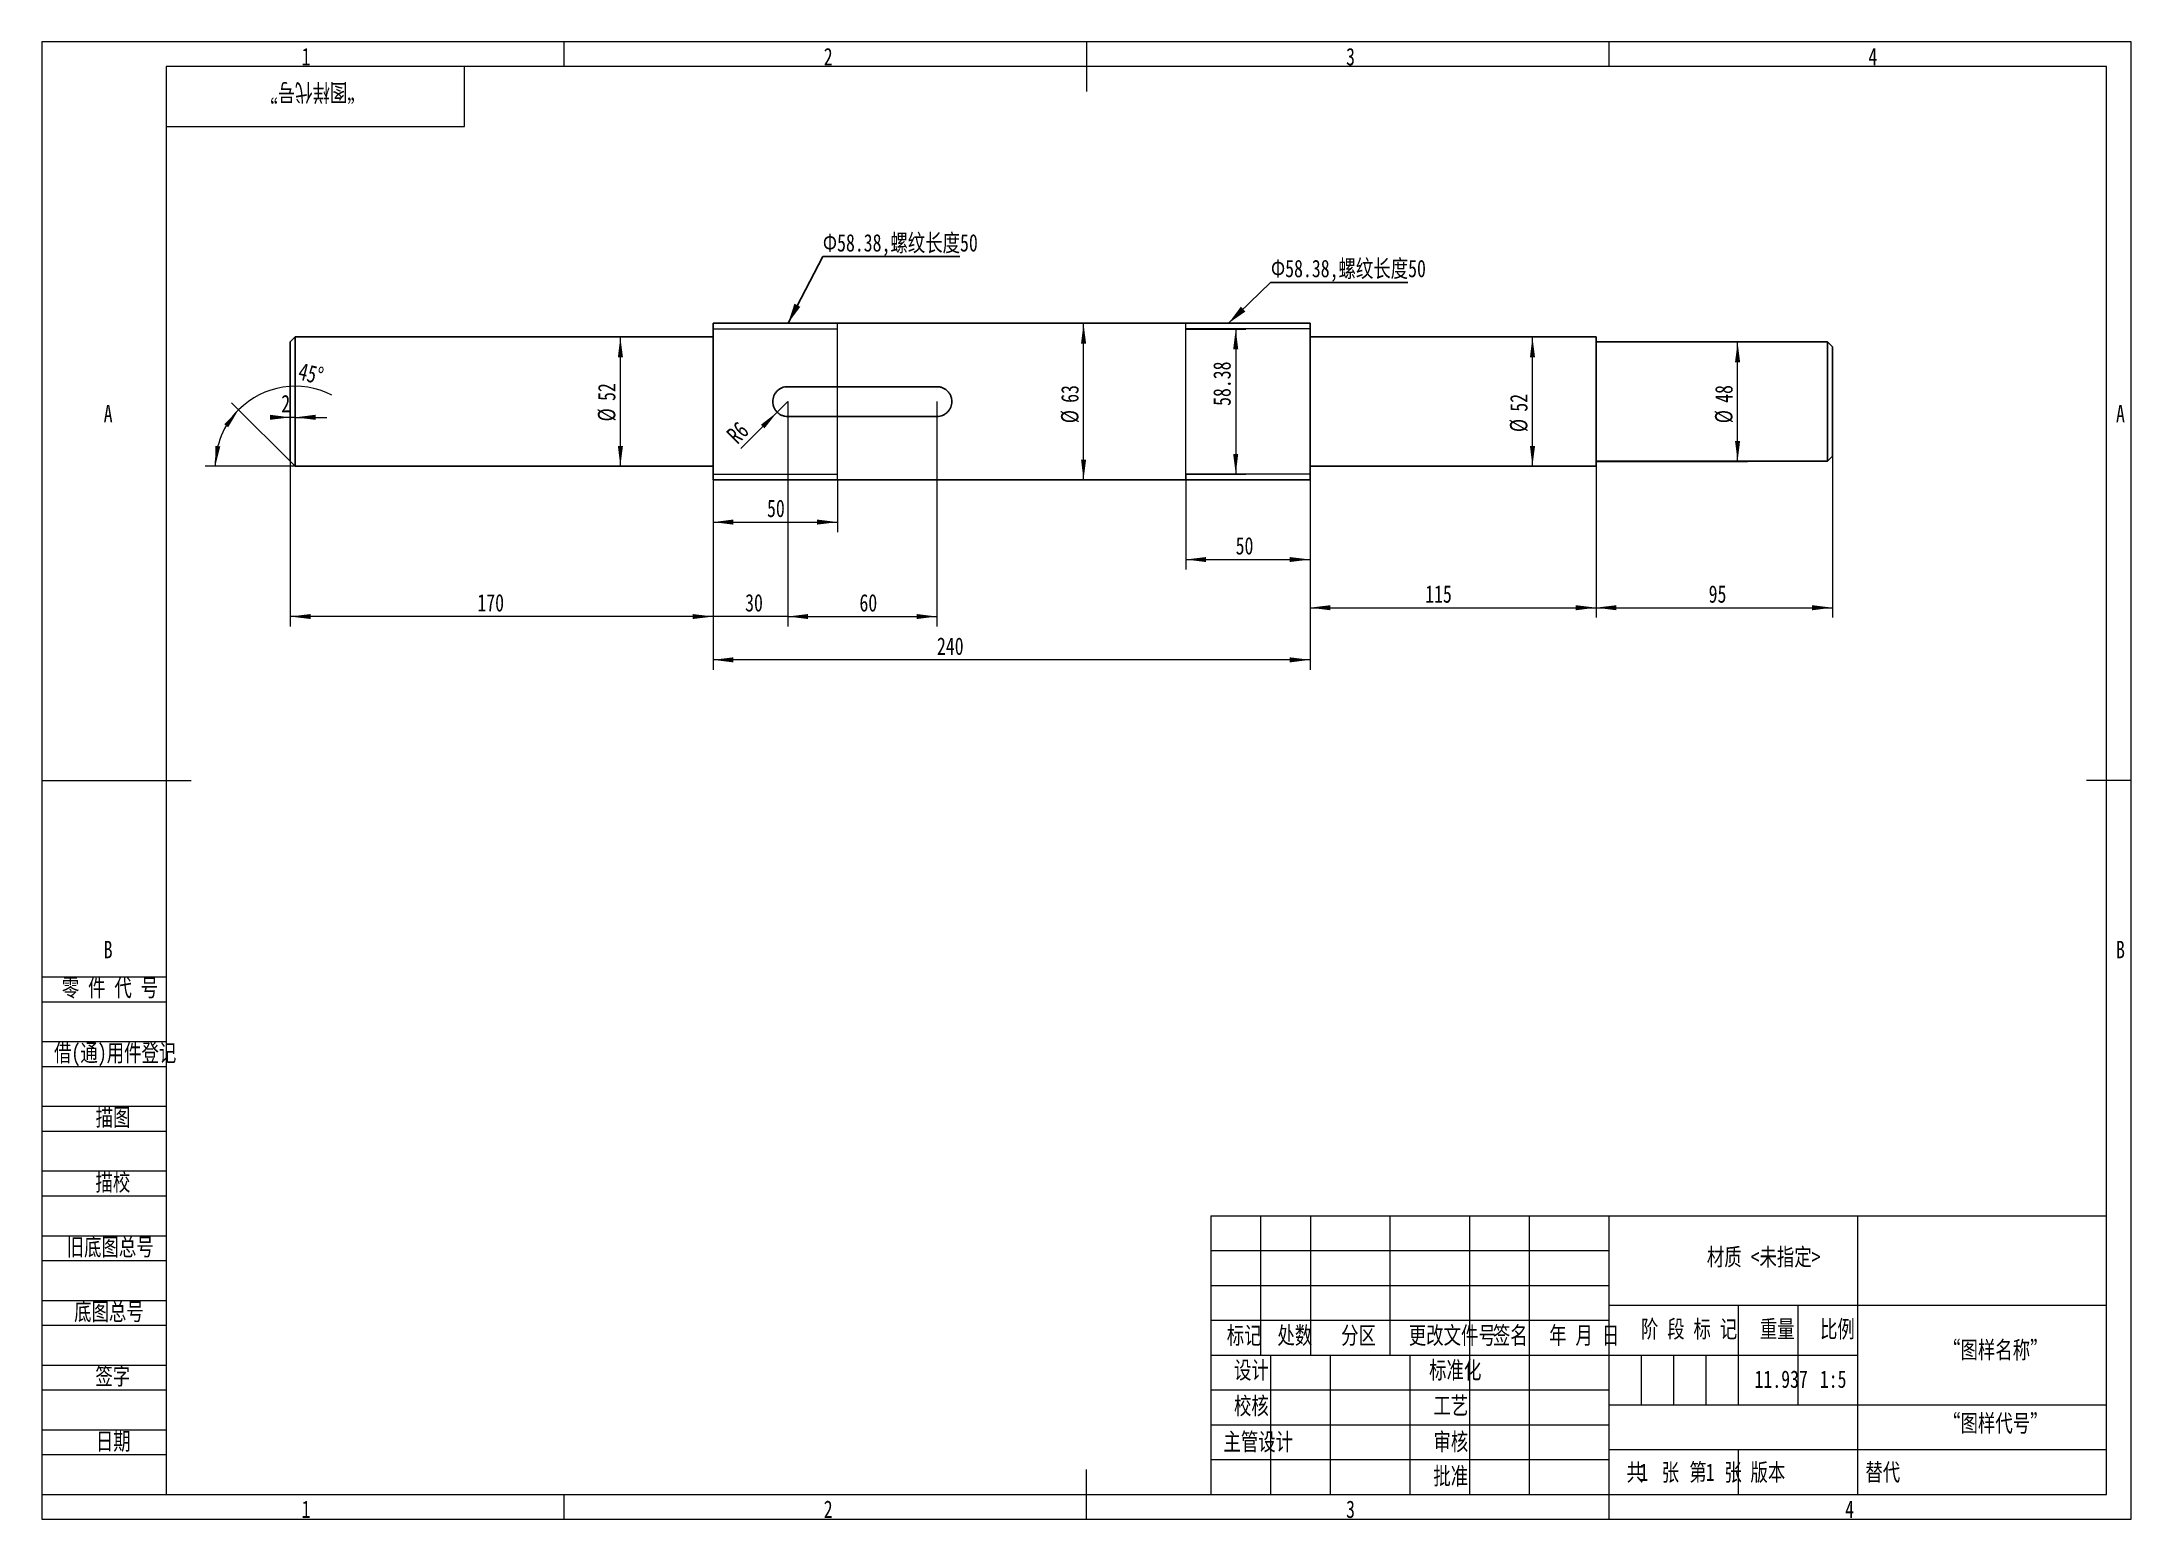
# Model space of a CAD drawing. Header units: millimetres. Extents: x 0 to 2100, y 0 to 1485.
import ezdxf

# ---------------------------------------------------------------- set-up
doc = ezdxf.new("R2010")
doc.units = ezdxf.units.MM
doc.header["$LTSCALE"] = 5
doc.layers.add('1轮廓实线层', color=7, linetype='Continuous')
doc.styles.add('SLDTEXTSTYLE0', font='HYSWLONGFANGSONG.TTF')
doc.styles.add('SLDTEXTSTYLE1', font='HYSWLONGFANGSONG.TTF', dxfattribs={"bigfont": 'bigfont'})
doc.styles.add('SLDTEXTSTYLE2', font='长仿宋体', dxfattribs={"bigfont": 'bigfont'})
doc.styles.get("Standard").update_dxf_attribs({"font": 'HYSWLONGFANGSONG.TTF'})
doc.dimstyles.new('SLDDIMSTYLE0', dxfattribs={"dimtxt": 17.5, "dimasz": 20.4, "dimexe": 0, "dimexo": 0.0625, "dimgap": 4.375, "dimtad": 2, "dimlfac": 0.4, "dimrnd": 1e-09, "dimzin": 12, "dimdsep": 46, "dimtxsty": 'SLDTEXTSTYLE0', "dimsah": 1, "dimcen": 0.09, "dimadec": 0, "dimazin": 3, "dimtfac": 1, "dimtofl": 0, "dimtmove": 0, "dimatfit": 3, "dimfxl": 0, "dimfrac": 2, "dimtolj": 1, "dimtzin": 12, "dimarcsym": 0})
doc.dimstyles.new('SLDDIMSTYLE1', dxfattribs={"dimtxt": 17.5, "dimasz": 20.4, "dimexe": 0, "dimexo": 0.0625, "dimgap": 4.375, "dimtad": 2, "dimlfac": 0.4, "dimrnd": 1e-09, "dimzin": 12, "dimdsep": 46, "dimtxsty": 'SLDTEXTSTYLE0', "dimsah": 1, "dimcen": 0.09, "dimadec": 0, "dimazin": 3, "dimtfac": 1, "dimtmove": 0, "dimatfit": 0, "dimfxl": 0, "dimfrac": 2, "dimtolj": 1, "dimtzin": 12, "dimarcsym": 0})
doc.dimstyles.new('SLDDIMSTYLE2', dxfattribs={"dimtxt": 17.5, "dimasz": 20.4, "dimexe": 0, "dimexo": 0.0625, "dimgap": 4.375, "dimtad": 2, "dimdec": 4, "dimlfac": 2, "dimzin": 12, "dimdsep": 46, "dimtxsty": 'SLDTEXTSTYLE0', "dimsah": 1, "dimcen": 0.09, "dimazin": 3, "dimtfac": 1, "dimtofl": 0, "dimtmove": 0, "dimatfit": 3, "dimfxl": 0, "dimfrac": 2, "dimtolj": 1, "dimtzin": 12, "dimarcsym": 0})
doc.dimstyles.new('SLDDIMSTYLE3', dxfattribs={"dimtxt": 17.5, "dimasz": 20.4, "dimexe": 0, "dimexo": 0.0625, "dimgap": 4.375, "dimtad": 2, "dimlfac": 0.4, "dimrnd": 1e-09, "dimzin": 12, "dimdsep": 46, "dimtxsty": 'SLDTEXTSTYLE0', "dimsah": 1, "dimcen": 0, "dimadec": 0, "dimazin": 3, "dimtfac": 1, "dimtofl": 0, "dimtmove": 0, "dimatfit": 3, "dimfxl": 0, "dimfrac": 2, "dimtolj": 1, "dimtzin": 12, "dimarcsym": 0})
doc.dimstyles.new('SLDDIMSTYLE4', dxfattribs={"dimtxt": 0, "dimasz": 20.4, "dimexe": 0, "dimexo": 0.0625, "dimgap": 0, "dimtad": 0, "dimtih": 1, "dimtoh": 1, "dimdec": 0, "dimrnd": 1e-09, "dimzin": 0, "dimdsep": 46, "dimtxsty": 'Standard', "dimsah": 1, "dimcen": 0.09, "dimadec": 0, "dimazin": 0, "dimtfac": 20.4, "dimtdec": 0, "dimtofl": 0, "dimtmove": 0, "dimatfit": 3, "dimfxl": 0, "dimfrac": 2, "dimtolj": 1, "dimtzin": 0, "dimarcsym": 0})

# ---------------------------------------------------------------- blocks, each defined once
blk = doc.blocks.new('_D')
at = {"color": 7, "linetype": 'Continuous', "lineweight": 0, "true_color": 0xffffff}
for p, q in [((1274.7, 1202.1), (1037, 1202.1)), ((1047, 1044.6), (1047, 1202.1)), ((1274.7, 1044.6), (1037, 1044.6))]:
    blk.add_line(p, q, dxfattribs=at)
for points in [[(1047, 1202.1), (1044.5, 1181.7), (1049.6, 1181.7)], [(1047, 1044.6), (1049.6, 1065), (1044.5, 1065)]]:
    blk.add_solid(points, dxfattribs=at)
at = {"color": 7, "linetype": 'Continuous', "lineweight": 0, "true_color": 0xffffff, "char_height": 17.5, "attachment_point": 1, "rotation": 90, "style": 'SLDTEXTSTYLE0'}
for s, insert in [('63', (1024.5, 1122.1, -0.3)), ('%%c', (1024.4, 1101.6, -0.3))]:
    blk.add_mtext(s, dxfattribs=dict(at, insert=insert))
blk = doc.blocks.new('_D_1')
at = {"color": 7, "linetype": 'Continuous', "lineweight": 0, "true_color": 0xffffff}
for p, q in [((674.7, 1044.6), (674.7, 992.2)), ((799.7, 1044.6), (799.7, 992.2)), ((674.7, 1002.2), (799.7, 1002.2))]:
    blk.add_line(p, q, dxfattribs=at)
for points in [[(674.7, 1002.2), (695.1, 999.7), (695.1, 1004.8)], [(799.7, 1002.2), (779.3, 1004.8), (779.3, 999.7)]]:
    blk.add_solid(points, dxfattribs=at)
at = {"color": 7, "linetype": 'Continuous', "lineweight": 0, "true_color": 0xffffff, "insert": (728.9, 1024.8, 0.2), "char_height": 17.5, "attachment_point": 1, "style": 'SLDTEXTSTYLE0'}
blk.add_mtext('50', dxfattribs=at)
blk = doc.blocks.new('_D_2')
at = {"color": 7, "linetype": 'Continuous', "lineweight": 0, "true_color": 0xffffff}
for p, q in [((674.7, 1123.3), (674.7, 853.8)), ((1274.7, 1123.3), (1274.7, 853.8)), ((1274.7, 863.8), (674.7, 863.8))]:
    blk.add_line(p, q, dxfattribs=at)
for points in [[(674.7, 863.8), (695.1, 861.2), (695.1, 866.3)], [(1274.7, 863.8), (1254.3, 866.3), (1254.3, 861.2)]]:
    blk.add_solid(points, dxfattribs=at)
at = {"color": 7, "linetype": 'Continuous', "lineweight": 0, "true_color": 0xffffff, "insert": (899.7, 886.3, 78.5), "char_height": 17.5, "attachment_point": 1, "style": 'SLDTEXTSTYLE0'}
blk.add_mtext('240', dxfattribs=at)
blk = doc.blocks.new('_D_3')
at = {"color": 7, "linetype": 'Continuous', "lineweight": 0, "true_color": 0xffffff}
for p, q in [((674.7, 1188.3), (571.5, 1188.3)), ((581.5, 1058.3), (581.5, 1188.3)), ((674.7, 1058.3), (571.5, 1058.3))]:
    blk.add_line(p, q, dxfattribs=at)
for points in [[(581.5, 1188.3), (579, 1167.9), (584.1, 1167.9)], [(581.5, 1058.3), (584.1, 1078.7), (579, 1078.7)]]:
    blk.add_solid(points, dxfattribs=at)
at = {"color": 7, "linetype": 'Continuous', "lineweight": 0, "true_color": 0xffffff, "char_height": 17.5, "attachment_point": 1, "rotation": 90, "style": 'SLDTEXTSTYLE0'}
for s, insert in [('52', (559, 1124, -0.3)), ('%%c', (558.9, 1103.4, -0.3))]:
    blk.add_mtext(s, dxfattribs=dict(at, insert=insert))
blk = doc.blocks.new('_D_4')
at = {"color": 7, "linetype": 'Continuous', "lineweight": 0, "true_color": 0xffffff}
for p, q in [((249.7, 1123.3), (249.7, 897.3)), ((674.7, 1123.3), (674.7, 897.3)), ((674.7, 907.3), (249.7, 907.3))]:
    blk.add_line(p, q, dxfattribs=at)
for points in [[(249.7, 907.3), (270.1, 904.8), (270.1, 909.8)], [(674.7, 907.3), (654.3, 909.8), (654.3, 904.8)]]:
    blk.add_solid(points, dxfattribs=at)
at = {"color": 7, "linetype": 'Continuous', "lineweight": 0, "true_color": 0xffffff, "insert": (437.8, 929.9, 64.7), "char_height": 17.5, "attachment_point": 1, "style": 'SLDTEXTSTYLE0'}
blk.add_mtext('170', dxfattribs=at)
blk = doc.blocks.new('_D_5')
at = {"color": 7, "linetype": 'Continuous', "lineweight": 0, "true_color": 0xffffff}
for p, q in [((1274.7, 1188.3), (1508.2, 1188.3)), ((1498.2, 1058.3), (1498.2, 1188.3)), ((1274.7, 1058.3), (1508.2, 1058.3))]:
    blk.add_line(p, q, dxfattribs=at)
for points in [[(1498.2, 1188.3), (1495.7, 1167.9), (1500.8, 1167.9)], [(1498.2, 1058.3), (1500.8, 1078.7), (1495.7, 1078.7)]]:
    blk.add_solid(points, dxfattribs=at)
at = {"color": 7, "linetype": 'Continuous', "lineweight": 0, "true_color": 0xffffff, "char_height": 17.5, "attachment_point": 1, "rotation": 90, "style": 'SLDTEXTSTYLE0'}
for s, insert in [('52', (1475.7, 1113.2, -0.3)), ('%%c', (1475.6, 1092.7, -0.3))]:
    blk.add_mtext(s, dxfattribs=dict(at, insert=insert))
blk = doc.blocks.new('_D_6')
at = {"color": 7, "linetype": 'Continuous', "lineweight": 0, "true_color": 0xffffff}
for p, q in [((1274.7, 1123.3), (1274.7, 906.2)), ((1562.2, 1123.3), (1562.2, 906.2)), ((1274.7, 916.2), (1562.2, 916.2))]:
    blk.add_line(p, q, dxfattribs=at)
for points in [[(1274.7, 916.2), (1295.1, 913.6), (1295.1, 918.7)], [(1562.2, 916.2), (1541.8, 918.7), (1541.8, 913.6)]]:
    blk.add_solid(points, dxfattribs=at)
at = {"color": 7, "linetype": 'Continuous', "lineweight": 0, "true_color": 0xffffff, "insert": (1390.4, 938.7, -64.8), "char_height": 17.5, "attachment_point": 1, "style": 'SLDTEXTSTYLE0'}
blk.add_mtext('115', dxfattribs=at)
blk = doc.blocks.new('_D_7')
at = {"color": 7, "linetype": 'Continuous', "lineweight": 0, "true_color": 0xffffff}
for p, q in [((1562.2, 1183.3), (1714.4, 1183.3)), ((1704.4, 1063.3), (1704.4, 1183.3)), ((1562.2, 1063.3), (1714.4, 1063.3))]:
    blk.add_line(p, q, dxfattribs=at)
for points in [[(1704.4, 1183.3), (1701.8, 1162.9), (1706.9, 1162.9)], [(1704.4, 1063.3), (1706.9, 1083.7), (1701.8, 1083.7)]]:
    blk.add_solid(points, dxfattribs=at)
at = {"color": 7, "linetype": 'Continuous', "lineweight": 0, "true_color": 0xffffff, "char_height": 17.5, "attachment_point": 1, "rotation": 90, "style": 'SLDTEXTSTYLE0'}
for s, insert in [('48', (1681.8, 1122.1, -0.3)), ('%%c', (1681.7, 1101.6, -0.3))]:
    blk.add_mtext(s, dxfattribs=dict(at, insert=insert))
blk = doc.blocks.new('_D_8')
at = {"color": 7, "linetype": 'Continuous', "lineweight": 0, "true_color": 0xffffff}
for p, q in [((1562.2, 1123.3), (1562.2, 906.2)), ((1799.7, 1123.3), (1799.7, 906.2)), ((1562.2, 916.2), (1799.7, 916.2))]:
    blk.add_line(p, q, dxfattribs=at)
for points in [[(1562.2, 916.2), (1582.6, 913.6), (1582.6, 918.7)], [(1799.7, 916.2), (1779.3, 918.7), (1779.3, 913.6)]]:
    blk.add_solid(points, dxfattribs=at)
at = {"color": 7, "linetype": 'Continuous', "lineweight": 0, "true_color": 0xffffff, "insert": (1675.3, 938.7, -59.8), "char_height": 17.5, "attachment_point": 1, "style": 'SLDTEXTSTYLE0'}
blk.add_mtext('95', dxfattribs=at)
blk = doc.blocks.new('_D_9')
at = {"color": 7, "linetype": 'Continuous', "lineweight": 0, "true_color": 0xffffff}
for p, q in [((249.7, 1123.3), (249.7, 1097.5)), ((254.7, 1123.3), (254.7, 1097.5)), ((249.7, 1107.5), (240.7, 1107.5)), ((254.7, 1107.5), (249.7, 1107.5)), ((254.7, 1107.5), (286.4, 1107.5))]:
    blk.add_line(p, q, dxfattribs=at)
for points in [[(249.7, 1107.5), (229.3, 1110.1), (229.3, 1105)], [(254.7, 1107.5), (275.1, 1105), (275.1, 1110.1)]]:
    blk.add_solid(points, dxfattribs=at)
at = {"color": 7, "linetype": 'Continuous', "lineweight": 0, "true_color": 0xffffff, "insert": (240.7, 1130.1, -65.3), "char_height": 17.5, "attachment_point": 1, "style": 'SLDTEXTSTYLE0'}
blk.add_mtext('2', dxfattribs=at)
blk = doc.blocks.new('_D_10')
at = {"color": 7, "linetype": 'Continuous', "lineweight": 0, "true_color": 0xffffff}
for q in [(190.8, 1122.2), (164.3, 1058.3)]:
    blk.add_line((254.7, 1058.3), q, dxfattribs=at)
for start, end in [(62.6752, 135), (135, 180)]:
    blk.add_arc((254.7, 1058.3), 80.4, start, end, dxfattribs=at)
for points in [[(197.8, 1115.2), (183.3, 1100.6), (187.3, 1097.5)], [(174.3, 1058.3), (179.4, 1078.3), (174.3, 1078.9)]]:
    blk.add_solid(points, dxfattribs=at)
at = {"color": 7, "linetype": 'Continuous', "lineweight": 0, "true_color": 0xffffff, "insert": (260.8, 1162.9, 0.2), "char_height": 17.5, "attachment_point": 1, "rotation": 346.0809, "style": 'SLDTEXTSTYLE0'}
blk.add_mtext('45°', dxfattribs=at)
blk = doc.blocks.new('_D_11')
at = {"color": 7, "linetype": 'Continuous', "lineweight": 0, "true_color": 0xffffff}
for p, q in [((749.7, 1123.3), (749.7, 897.3)), ((674.7, 1044.6), (674.7, 897.3)), ((674.7, 907.3), (642.9, 907.3)), ((749.7, 907.3), (674.7, 907.3)), ((749.7, 907.3), (781.4, 907.3))]:
    blk.add_line(p, q, dxfattribs=at)
for points in [[(674.7, 907.3), (654.3, 909.8), (654.3, 904.8)], [(749.7, 907.3), (770.1, 904.8), (770.1, 909.8)]]:
    blk.add_solid(points, dxfattribs=at)
at = {"color": 7, "linetype": 'Continuous', "lineweight": 0, "true_color": 0xffffff, "insert": (706.9, 929.9, 79), "char_height": 17.5, "attachment_point": 1, "style": 'SLDTEXTSTYLE0'}
blk.add_mtext('30', dxfattribs=at)
blk = doc.blocks.new('_D_12')
at = {"color": 7, "linetype": 'Continuous', "lineweight": 0, "true_color": 0xffffff}
for q in [(749.7, 1123.3), (702.6, 1076.3)]:
    blk.add_line((739.1, 1112.7), q, dxfattribs=at)
blk.add_solid([(739.1, 1112.7), (722.8, 1100.1), (726.4, 1096.5)], dxfattribs=at)
at = {"color": 7, "linetype": 'Continuous', "lineweight": 0, "true_color": 0xffffff, "insert": (686.8, 1092.1, 79), "char_height": 17.5, "attachment_point": 1, "rotation": 45, "style": 'SLDTEXTSTYLE0'}
blk.add_mtext('R6', dxfattribs=at)
blk = doc.blocks.new('_D_13')
at = {"color": 7, "linetype": 'Continuous', "lineweight": 0, "true_color": 0xffffff}
for p, q in [((749.7, 1123.3), (749.7, 897.3)), ((899.7, 1123.3), (899.7, 897.3)), ((749.7, 907.3), (899.7, 907.3))]:
    blk.add_line(p, q, dxfattribs=at)
for points in [[(749.7, 907.3), (770.1, 904.8), (770.1, 909.8)], [(899.7, 907.3), (879.3, 909.8), (879.3, 904.8)]]:
    blk.add_solid(points, dxfattribs=at)
at = {"color": 7, "linetype": 'Continuous', "lineweight": 0, "true_color": 0xffffff, "insert": (821.8, 929.9, 79), "char_height": 17.5, "attachment_point": 1, "style": 'SLDTEXTSTYLE0'}
blk.add_mtext('60', dxfattribs=at)
blk = doc.blocks.new('_D_14')
at = {"color": 7, "linetype": 'Continuous', "lineweight": 0, "true_color": 0xffffff}
for p, q in [((1149.7, 1050.4), (1149.7, 954.6)), ((1274.7, 1044.6), (1274.7, 954.6)), ((1149.7, 964.6), (1274.7, 964.6))]:
    blk.add_line(p, q, dxfattribs=at)
for points in [[(1149.7, 964.6), (1170.1, 962.1), (1170.1, 967.1)], [(1274.7, 964.6), (1254.3, 967.1), (1254.3, 962.1)]]:
    blk.add_solid(points, dxfattribs=at)
at = {"color": 7, "linetype": 'Continuous', "lineweight": 0, "true_color": 0xffffff, "insert": (1199.9, 987.2, 0.2), "char_height": 17.5, "attachment_point": 1, "style": 'SLDTEXTSTYLE0'}
blk.add_mtext('50', dxfattribs=at)
blk = doc.blocks.new('_D_15')
at = {"color": 7, "linetype": 'Continuous', "lineweight": 0, "true_color": 0xffffff}
for p, q in [((1149.7, 1196.3), (1210, 1196.3)), ((1200, 1196.3), (1200, 1050.4)), ((1149.7, 1050.4), (1210, 1050.4))]:
    blk.add_line(p, q, dxfattribs=at)
for points in [[(1200, 1196.3), (1197.4, 1175.9), (1202.5, 1175.9)], [(1200, 1050.4), (1202.5, 1070.8), (1197.4, 1070.8)]]:
    blk.add_solid(points, dxfattribs=at)
at = {"color": 7, "linetype": 'Continuous', "lineweight": 0, "true_color": 0xffffff, "insert": (1177.4, 1119, 0.2), "char_height": 17.5, "attachment_point": 1, "rotation": 90, "style": 'SLDTEXTSTYLE0'}
blk.add_mtext('58.38', dxfattribs=at)
blk = doc.blocks.new('SW_NOTE_0')
at = {"color": 0, "linetype": 'Continuous', "lineweight": 0}
for p, q in [((0, 0), (137.9, 0)), ((137.9, 0), (0, 0)), ((0, 0), (137.9, 0)), ((137.9, 0), (0, 0)), ((0, 0), (137.9, 0)), ((137.9, 0), (0, 0))]:
    blk.add_line(p, q, dxfattribs=at)
at = {"color": 0, "linetype": 'Continuous', "lineweight": 0, "insert": (0.3, 22.8), "char_height": 17.5, "attachment_point": 1, "style": 'SLDTEXTSTYLE1'}
blk.add_mtext('\\M+183B358.38,\\M+19786纹长\\M+1937850', dxfattribs=at)
blk = doc.blocks.new('SW_NOTE_1')
at = {"color": 0, "linetype": 'Continuous', "lineweight": 0}
for p, q in [((0, 0), (137.9, 0)), ((137.9, 0), (0, 0)), ((0, 0), (137.9, 0)), ((137.9, 0), (0, 0)), ((0, 0), (137.9, 0)), ((137.9, 0), (0, 0))]:
    blk.add_line(p, q, dxfattribs=at)
at = {"color": 0, "linetype": 'Continuous', "lineweight": 0, "insert": (0.1, 22.6), "char_height": 17.5, "attachment_point": 1, "style": 'SLDTEXTSTYLE1'}
blk.add_mtext('\\M+183B358.38,\\M+19786纹长\\M+1937850', dxfattribs=at)

msp = doc.modelspace()

# ---------------------------------------------------------------- linework, layer by layer
at = {"color": 7, "linetype": 'Continuous', "lineweight": 0}
for p, q in [((2100, 1485), (0, 1485)), ((0, 1485), (0, 0)), ((525, 1460), (525, 1485)), ((1050, 1485), (1050, 1460)), ((1575, 1485), (1575, 1460)), ((2100, 742.5), (2100, 1485)), ((1050, 1460), (1050, 1435)), ((799.662013, 1044.598283), (799.662013, 1202.098283)), ((799.662013, 1044.598283), (799.662013, 1202.098283)), ((1149.662013, 1202.098283), (1149.662013, 1044.598283)), ((674.662013, 1196.318283), (799.662013, 1196.318283)), ((674.662013, 1196.318283), (799.662013, 1196.318283)), ((1274.662013, 1196.318283), (1149.662013, 1196.318283)), ((674.662013, 1050.378283), (799.662013, 1050.378283)), ((674.662013, 1050.378283), (799.662013, 1050.378283)), ((1274.662013, 1050.378283), (1149.662013, 1050.378283)), ((0, 742.5), (125, 742.5)), ((125, 742.5), (150, 742.5)), ((2080, 742.5), (2055, 742.5)), ((2100, 742.5), (2080, 742.5)), ((2100, 0), (2100, 742.5)), ((0, 545), (125, 545)), ((0, 520), (125, 520)), ((0, 480), (125, 480)), ((0, 455), (125, 455)), ((0, 415), (125, 415)), ((0, 390), (125, 390)), ((0, 350), (125, 350)), ((0, 325), (125, 325)), ((0, 285), (125, 285)), ((0, 260), (125, 260)), ((1175, 270), (1575, 270)), ((1175, 235), (1575, 235)), ((0, 220), (125, 220)), ((0, 195), (125, 195)), ((0, 155), (125, 155)), ((0, 130), (125, 130)), ((0, 90), (125, 90)), ((0, 65), (125, 65)), ((1050, 25), (1050, 50)), ((525, 0), (525, 25)), ((1050, 0), (1050, 25)), ((1575, 25), (1575, 0)), ((0, 0), (2100, 0))]:
    msp.add_line(p, q, dxfattribs=at)
at = {"color": 7, "linetype": 'Continuous', "lineweight": 15}
for p, q in [((2075, 1460), (125, 1460)), ((125, 1460), (125, 25)), ((425, 1400), (425, 1460)), ((2075, 25), (2075, 1460)), ((125, 1400), (425, 1400)), ((1175, 305), (2075, 305)), ((1175, 305), (1175, 25)), ((1225, 305), (1225, 165)), ((1275, 305), (1275, 165)), ((1355, 305), (1355, 165)), ((1435, 305), (1435, 25)), ((1495, 305), (1495, 25)), ((1575, 305), (1575, 25)), ((1825, 305), (1825, 165)), ((1575, 215), (2075, 215)), ((1704.931087, 215), (1704.931087, 115)), ((1765, 215), (1765, 115)), ((1175, 200), (1575, 200)), ((1175, 165), (1825, 165)), ((1235, 165), (1235, 25)), ((1295, 165), (1295, 25)), ((1375, 165), (1375, 25)), ((1825, 165), (1825, 25)), ((1175, 130), (1575, 130)), ((1575, 115), (2075, 115)), ((1175, 95), (1575, 95)), ((1575, 70), (2075, 70)), ((1175, 60), (1575, 60)), ((0, 25), (2075, 25))]:
    msp.add_line(p, q, dxfattribs=at)
at = {"color": 7, "linetype": 'Continuous', "lineweight": 0, "true_color": 0xffffff}
for p, q in [((1607.5, 165), (1607.5, 115)), ((1640, 165), (1640, 115)), ((1672.5, 165), (1672.5, 115))]:
    msp.add_line(p, q, dxfattribs=at)
at = {"color": 7, "linetype": 'Continuous', "lineweight": 15, "true_color": 0xffffff}
msp.add_line((1704.931087, 70), (1704.931087, 25), dxfattribs=at)
at = {"layer": '1轮廓实线层'}
for p, q in [((1274.662013, 1202.098283), (674.662013, 1202.098283)), ((674.662013, 1123.348283), (674.662013, 1202.098283)), ((1274.662013, 1123.348283), (1274.662013, 1202.098283)), ((254.662013, 1188.348283), (249.662013, 1183.348283)), ((249.662013, 1123.348283), (249.662013, 1183.348283)), ((674.662013, 1188.348283), (254.662013, 1188.348283)), ((254.662013, 1188.348283), (254.662013, 1123.348283)), ((1562.162013, 1188.348283), (1274.662013, 1188.348283)), ((1562.162013, 1188.348283), (1562.162013, 1058.348283)), ((1794.662013, 1183.348283), (1562.162013, 1183.348283)), ((1799.662013, 1178.348283), (1794.662013, 1183.348283)), ((1794.662013, 1063.348283), (1794.662013, 1183.348283)), ((1799.662013, 1178.348283), (1799.662013, 1068.348283)), ((749.662013, 1138.348283), (899.662013, 1138.348283)), ((249.662013, 1063.348283), (249.662013, 1123.348283)), ((254.662013, 1123.348283), (254.662013, 1058.348283)), ((674.662013, 1044.598283), (674.662013, 1123.348283)), ((1274.662013, 1044.598283), (1274.662013, 1123.348283)), ((899.662013, 1108.348283), (749.662013, 1108.348283)), ((249.662013, 1063.348283), (254.662013, 1058.348283)), ((254.662013, 1058.348283), (674.662013, 1058.348283)), ((1274.662013, 1058.348283), (1562.162013, 1058.348283)), ((1562.162013, 1063.348283), (1794.662013, 1063.348283)), ((1794.662013, 1063.348283), (1799.662013, 1068.348283)), ((674.662013, 1044.598283), (1274.662013, 1044.598283))]:
    msp.add_line(p, q, dxfattribs=at)
for points in [[(749.662013, 1108.348283), (748.668738, 1108.348283), (747.692525, 1108.445964), (746.25264, 1108.732686), (745.776781, 1108.851802), (744.833425, 1109.138155), (744.365154, 1109.306036), (743.0038, 1109.871124), (742.143256, 1110.331854), (740.51463, 1111.419976), (739.745296, 1112.05178), (738.365289, 1113.431819), (737.74518, 1114.185263), (736.64846, 1115.823704), (736.183812, 1116.693091), (735.622014, 1118.045754), (735.45658, 1118.506068), (735.17018, 1119.445956), (735.04873, 1119.928369), (734.758808, 1121.381102), (734.662801, 1122.355704), (734.661234, 1124.3169), (734.758914, 1125.313259), (735.142077, 1127.238648), (735.425651, 1128.174736), (735.990175, 1129.53884), (736.202762, 1129.988312), (736.666154, 1130.854885), (736.917689, 1131.274203), (737.730627, 1132.491262), (738.352667, 1133.251384), (739.746708, 1134.646931), (740.501299, 1135.266074), (741.717399, 1136.080966), (742.136905, 1136.333483), (743.00511, 1136.799242), (743.453597, 1137.011972), (744.813151, 1137.57684), (745.74783, 1137.861874), (747.674284, 1138.24842), (748.668734, 1138.348283), (749.662013, 1138.348283)], [(899.662013, 1138.348283), (900.655287, 1138.348283), (901.6315, 1138.250601), (903.071385, 1137.96388), (903.547245, 1137.844763), (904.4906, 1137.55841), (904.958871, 1137.390529), (906.320226, 1136.825441), (907.18077, 1136.364711), (908.809395, 1135.276589), (909.578729, 1134.644785), (910.958737, 1133.264746), (911.578845, 1132.511302), (912.675565, 1130.872861), (913.140213, 1130.003474), (913.702011, 1128.650811), (913.867445, 1128.190497), (914.153845, 1127.250609), (914.275295, 1126.768196), (914.565218, 1125.315463), (914.661225, 1124.340861), (914.662791, 1122.379665), (914.565111, 1121.383306), (914.181949, 1119.457917), (913.898375, 1118.521829), (913.333851, 1117.157725), (913.121263, 1116.708253), (912.657871, 1115.84168), (912.406337, 1115.422362), (911.593399, 1114.205303), (910.971359, 1113.445181), (909.577317, 1112.049634), (908.822726, 1111.430491), (907.606626, 1110.615599), (907.187121, 1110.363082), (906.318916, 1109.897323), (905.870429, 1109.684593), (904.510874, 1109.119725), (903.576195, 1108.834691), (901.649742, 1108.448145), (900.655291, 1108.348283), (899.662013, 1108.348283)]]:
    msp.add_open_spline(points, degree=3, knots=[0, 0, 0, 0, 0.0625, 0.0625, 0.09375, 0.09375, 0.125, 0.125, 0.1875, 0.1875, 0.25, 0.25, 0.3125, 0.3125, 0.375, 0.375, 0.40625, 0.40625, 0.4375, 0.4375, 0.5, 0.5, 0.5625, 0.5625, 0.625, 0.625, 0.65625, 0.65625, 0.6875, 0.6875, 0.75, 0.75, 0.8125, 0.8125, 0.84375, 0.84375, 0.875, 0.875, 0.9375, 0.9375, 1, 1, 1, 1], dxfattribs=at)

# ---------------------------------------------------------------- block references
at = {"color": 7, "linetype": 'Continuous', "lineweight": 0, "true_color": 0xffffff}
for name, p in [('SW_NOTE_1', (784.883721, 1269.10299)), ('SW_NOTE_0', (1235.049834, 1243.078627))]:
    msp.add_blockref(name, p, dxfattribs=at)

# ---------------------------------------------------------------- texts
at = {"color": 7, "linetype": 'Continuous', "lineweight": 0, "char_height": 17.5}
for s, insert, attachment_point, style in [('1', (265.589844, 1478.808686), 2, 'SLDTEXTSTYLE0'), ('2', (790.374132, 1478.808686), 2, 'SLDTEXTSTYLE0'), ('3', (1315.371094, 1478.808686), 2, 'SLDTEXTSTYLE0'), ('4', (1840.313368, 1478.808686), 2, 'SLDTEXTSTYLE0'), ('A', (66.686632, 1120.058686), 2, 'SLDTEXTSTYLE0'), ('A', (2089.186632, 1120.058686), 2, 'SLDTEXTSTYLE0'), ('B', (66.715495, 581.308686), 2, 'SLDTEXTSTYLE0'), ('B', (2089.215495, 581.308686), 2, 'SLDTEXTSTYLE0'), ('\\M+197EB \\M+18C8F \\M+191E3 \\M+18D86', (20.115621, 542.973765), 1, 'SLDTEXTSTYLE1'), ('\\M+18ED8(\\M+192CA)\\M+19770\\M+18C8F\\M+1936F记', (12.368745, 477.495882), 1, 'SLDTEXTSTYLE1'), ('\\M+19560图', (71.651042, 412.762659), 2, 'SLDTEXTSTYLE1'), ('\\M+19560\\M+18D5A', (71.488498, 347.585287), 2, 'SLDTEXTSTYLE1'), ('\\M+18B8C\\M+192EA图总\\M+18D86', (24.999999, 282.437582), 1, 'SLDTEXTSTYLE1'), ('\\M+192EA图总\\M+18D86', (32.5, 217.431691), 1, 'SLDTEXTSTYLE1'), ('标记', (1208.553452, 193.583198), 2, 'SLDTEXTSTYLE1'), ('处\\M+19094', (1259.43069, 193.583198), 2, 'SLDTEXTSTYLE1'), ('\\M+195AA\\M+18BE6', (1323.413686, 193.583198), 2, 'SLDTEXTSTYLE1'), ('\\M+18D58\\M+189FC\\M+195B6\\M+18C8F\\M+18D86', (1417.646439, 193.583198), 2, 'SLDTEXTSTYLE1'), ('签\\M+196BC', (1475.936132, 193.583198), 2, 'SLDTEXTSTYLE1'), ('\\M+1944E \\M+18C8E \\M+193FA', (1550.205243, 193.583198), 2, 'SLDTEXTSTYLE1'), ('阶 \\M+19269 标 记', (1655.627319, 199.970298), 2, 'SLDTEXTSTYLE1'), ('\\M+18F64\\M+197CA', (1744.252404, 199.970298), 2, 'SLDTEXTSTYLE1'), ('\\M+194E4\\M+197E1', (1804.710195, 199.970298), 2, 'SLDTEXTSTYLE1'), ('  签\\M+18E9A', (62.456836, 152.684507), 2, 'SLDTEXTSTYLE1'), ('设计', (1215.751838, 158.671671), 2, 'SLDTEXTSTYLE1'), ('标\\M+18F79\\M+189BB', (1420.606455, 158.671671), 2, 'SLDTEXTSTYLE1'), ('\\M+18D5A\\M+18A6A', (1215.74728, 122.780436), 2, 'SLDTEXTSTYLE1'), ('\\M+18D48艺', (1416.175249, 122.992638), 2, 'SLDTEXTSTYLE1'), ('  \\M+193FA\\M+18AFA', (62.842687, 87.183786), 2, 'SLDTEXTSTYLE1'), ('\\M+18EE5\\M+18AC7设计', (1222.652989, 86.650528), 2, 'SLDTEXTSTYLE1'), ('审\\M+18A6A', (1416.172211, 86.65053), 2, 'SLDTEXTSTYLE1'), ('\\M+194E1\\M+18F79', (1416.082584, 52.205271), 2, 'SLDTEXTSTYLE1'), ('\\M+18BA4  张 ', (1619.172419, 56.004975), 2, 'SLDTEXTSTYLE1'), ('\\M+191E6  张', (1682.208544, 56.004975), 2, 'SLDTEXTSTYLE1'), ('\\M+194C5\\M+1967B', (1734.802987, 56.004974), 2, 'SLDTEXTSTYLE1'), ('1', (265.589844, 18.808686), 2, 'SLDTEXTSTYLE0'), ('2', (790.374132, 18.808686), 2, 'SLDTEXTSTYLE0'), ('3', (1315.371094, 18.808686), 2, 'SLDTEXTSTYLE0'), ('4', (1816.996271, 18.86271), 2, 'SLDTEXTSTYLE0')]:
    msp.add_mtext(s, dxfattribs=dict(at, insert=insert, attachment_point=attachment_point, style=style))
at = {"color": 7, "linetype": 'Continuous', "lineweight": 0, "true_color": 0xffffff, "insert": (272.11947, 1425.11646), "char_height": 17.5, "attachment_point": 2, "rotation": 180, "style": 'SLDTEXTSTYLE2'}
msp.add_mtext('\\M+18167图样\\M+191E3\\M+18D86\\M+18168', dxfattribs=at)
at = {"color": 7, "linetype": 'Continuous', "lineweight": 0, "true_color": 0xffffff, "char_height": 17.5}
for s, insert, attachment_point, style in [('\\M+18DDE质 <\\M+196A2\\M+18E77\\M+192E8>', (1730.639328, 272.406032), 2, 'SLDTEXTSTYLE1'), ('\\M+18167图样\\M+196BC\\M+18FCC\\M+18168', (1963.438164, 178.954505), 2, 'SLDTEXTSTYLE1'), ('11.937', (1748.209653, 149.524687), 2, 'SLDTEXTSTYLE0'), ('1:5', (1800.421784, 149.524687), 2, 'SLDTEXTSTYLE0'), ('\\M+18167图样\\M+191E3\\M+18D86\\M+18168', (1963.450313, 105.248266), 2, 'SLDTEXTSTYLE1'), ('1', (1605.711721, 56.004975), 1, 'SLDTEXTSTYLE0'), ('1', (1672.397358, 56.004975), 1, 'SLDTEXTSTYLE0'), ('\\M+191D6\\M+191E3', (1832.804379, 56.004974), 1, 'SLDTEXTSTYLE1')]:
    msp.add_mtext(s, dxfattribs=dict(at, insert=insert, attachment_point=attachment_point, style=style))

# ---------------------------------------------------------------- dimensions: what is measured, and where the dimension line sits
at = {"color": 7, "linetype": 'Continuous', "lineweight": 0, "true_color": 0xffffff}
for base, p1, p2, picture, middle in [((1033.607442, 1202.098283), (1274.662013, 1044.598283), (1274.662013, 1202.098283), '_D', (1033.607442, 1123.348283)), ((568.118821, 1188.348283), (674.662013, 1058.348283), (674.662013, 1188.348283), '_D_3', (568.118821, 1125.242642)), ((1498.217591, 1188.348283), (1274.662013, 1058.348283), (1274.662013, 1188.348283), '_D_5', (1498.217591, 1114.470428)), ((1704.356651, 1183.348283), (1562.162013, 1063.348283), (1562.162013, 1183.348283), '_D_7', (1704.356651, 1123.348283))]:
    dim = msp.add_linear_dim(base=base, p1=p1, p2=p2, angle=90, text='%%c<>', dimstyle='SLDDIMSTYLE0', dxfattribs=at)
    dim.commit()
    dim.dimension.update_dxf_attribs({"geometry": picture, "text_midpoint": middle, "dimtype": 160})
dim = msp.add_linear_dim(base=(1199.974581, 1050.378283), p1=(1149.662013, 1196.318283), p2=(1149.662013, 1050.378283), angle=90, dimstyle='SLDDIMSTYLE0', dxfattribs=at)
dim.commit()
dim.dimension.update_dxf_attribs({"geometry": '_D_15', "text_midpoint": (1199.974581, 1141.943196), "dimtype": 160})
dim = msp.add_angular_dim_2l(base=(180.419379, 1089.100588), line1=((272.339682, 1040.670613), (254.662013, 1058.348283)), line2=((279.662013, 1058.348283), (254.662013, 1058.348283)), dimstyle='SLDDIMSTYLE2', dxfattribs=at)
dim.commit()
dim.dimension.update_dxf_attribs({"geometry": '_D_10', "text_midpoint": (273.992634, 1136.348283), "dimtype": 162})
for base, p1, p2, dimstyle, picture, middle in [((249.662013, 1118.348283), (254.662013, 1123.348283), (249.662013, 1123.348283), 'SLDDIMSTYLE1', '_D_9', (248.412013, 1118.348283)), ((249.662013, 918.132051), (674.662013, 1123.348283), (249.662013, 1123.348283), 'SLDDIMSTYLE0', '_D_4', (453.144813, 918.132051)), ((674.662013, 918.132051), (749.662013, 1123.348283), (674.662013, 1044.598283), 'SLDDIMSTYLE1', '_D_11', (718.427733, 918.132051)), ((674.662013, 874.598283), (1274.662013, 1123.348283), (674.662013, 1123.348283), 'SLDDIMSTYLE0', '_D_2', (915.020442, 874.598283)), ((899.662013, 918.132051), (749.662013, 1123.348283), (899.662013, 1123.348283), 'SLDDIMSTYLE0', '_D_13', (833.323455, 918.132051)), ((1562.162013, 927.011419), (1274.662013, 1123.348283), (1562.162013, 1123.348283), 'SLDDIMSTYLE0', '_D_6', (1405.72493, 927.011419)), ((1799.662013, 927.011419), (1562.162013, 1123.348283), (1799.662013, 1123.348283), 'SLDDIMSTYLE0', '_D_8', (1686.835754, 927.011419)), ((1274.662013, 964.598283), (1149.662013, 1050.378283), (1274.662013, 1044.598283), 'SLDDIMSTYLE0', '_D_14', (1211.358972, 964.598283)), ((799.662013, 1013.053906), (674.662013, 1044.598283), (799.662013, 1044.598283), 'SLDDIMSTYLE0', '_D_1', (740.411686, 1013.053906))]:
    dim = msp.add_linear_dim(base=base, p1=p1, p2=p2, dimstyle=dimstyle, dxfattribs=at)
    dim.commit()
    dim.dimension.update_dxf_attribs({"geometry": picture, "text_midpoint": middle, "dimtype": 160})
dim = msp.add_radius_dim(center=(749.662013, 1123.348283), mpoint=(739.055411, 1112.741681), dimstyle='SLDDIMSTYLE3', dxfattribs=at)
dim.commit()
dim.dimension.update_dxf_attribs({"geometry": '_D_12', "text_midpoint": (709.973932, 1083.660202), "dimtype": 164})

# ---------------------------------------------------------------- leaders
for points in [[(749.991535, 1202.098283), (784.883721, 1269.10299)], [(1192.784439, 1202.098283), (1235.049834, 1243.078627)]]:
    msp.add_leader(points, dimstyle='SLDDIMSTYLE4', dxfattribs=at)

doc.saveas('drawing.dxf')
